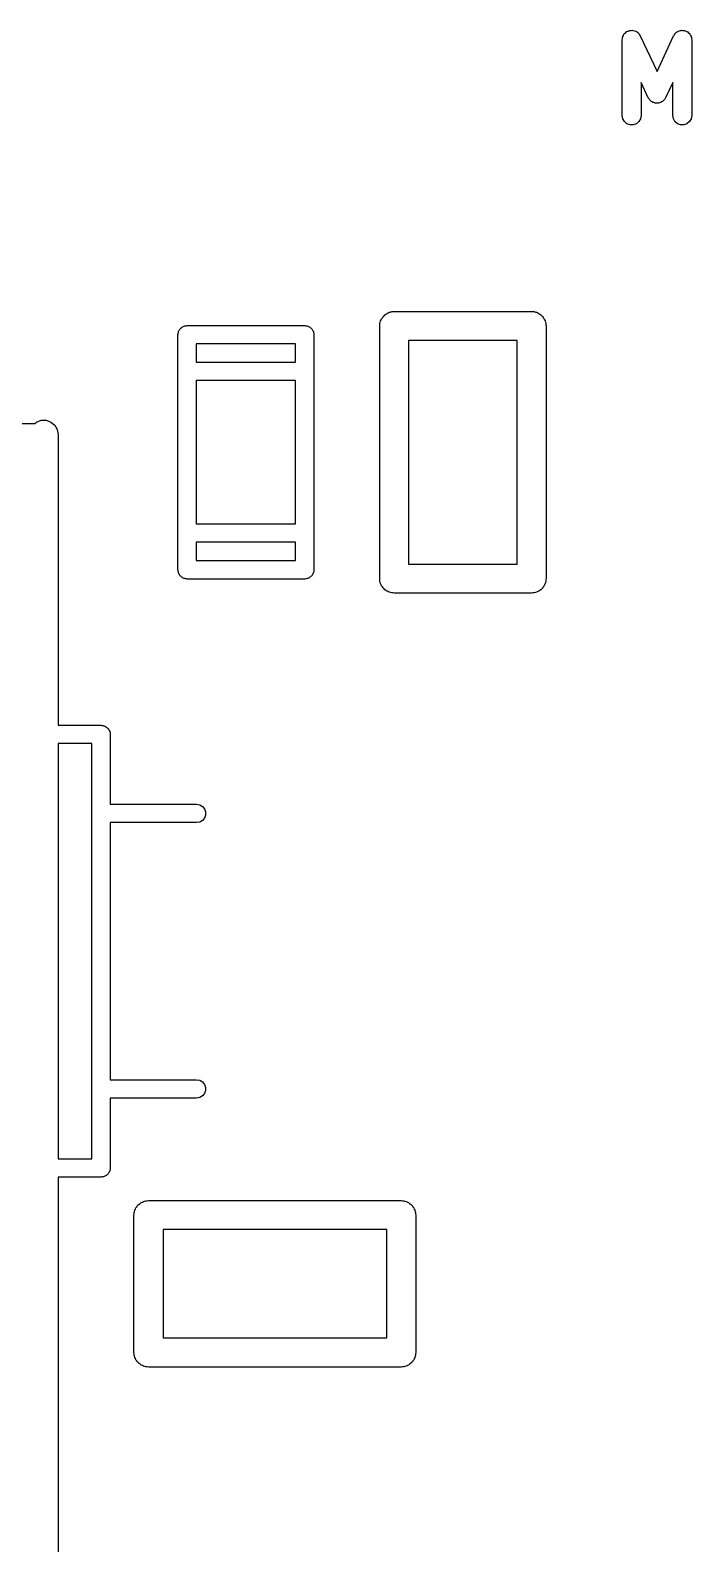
# Model space of a CAD drawing. Extents: x 10 to 287, y -200 to -10.
# Drawn here: x 121.01 to 125.58, y -91.65 to -81.18 of the extents above; entities that cross this region are included whole.
import ezdxf

# ---------------------------------------------------------------- set-up
doc = ezdxf.new("R2010")
doc.units = 0
doc.header["$MEASUREMENT"] = 0
doc.layers.add('BLACK', color=7, linetype='CONTINUOUS')

msp = doc.modelspace()

# ---------------------------------------------------------------- linework, layer by layer
at = {"layer": 'Black'}
for p, q in [((125.11, -81.2172), (125.113, -81.2095)), ((125.113, -81.2095), (125.115, -81.2074)), ((125.115, -81.2074), (125.117, -81.2049)), ((125.117, -81.2049), (125.123, -81.1994)), ((125.123, -81.1994), (125.129, -81.1934)), ((125.129, -81.1934), (125.132, -81.1922)), ((125.132, -81.1922), (125.134, -81.1903)), ((125.134, -81.1903), (125.142, -81.1874)), ((125.142, -81.1874), (125.15, -81.1838)), ((125.15, -81.1838), (125.153, -81.1835)), ((125.153, -81.1835), (125.156, -81.1825)), ((125.156, -81.1825), (125.164, -81.1825)), ((125.164, -81.1825), (125.173, -81.1818)), ((125.173, -81.1818), (125.175, -81.1825)), ((125.175, -81.1825), (125.178, -81.1825)), ((125.178, -81.1825), (125.186, -81.1855)), ((125.186, -81.1855), (125.195, -81.1877)), ((125.195, -81.1877), (125.197, -81.1893)), ((125.197, -81.1893), (125.2, -81.1903)), ((125.2, -81.1903), (125.206, -81.1958)), ((125.206, -81.1958), (125.213, -81.2007)), ((125.213, -81.2007), (125.215, -81.2031)), ((125.215, -81.2031), (125.217, -81.2049)), ((125.217, -81.2049), (125.221, -81.2124)), ((125.462, -81.2124), (125.466, -81.2049)), ((125.466, -81.2049), (125.468, -81.2031)), ((125.468, -81.2031), (125.47, -81.2007)), ((125.47, -81.2007), (125.477, -81.1958)), ((125.477, -81.1958), (125.484, -81.1903)), ((125.484, -81.1903), (125.486, -81.1893)), ((125.486, -81.1893), (125.489, -81.1877)), ((125.489, -81.1877), (125.497, -81.1855)), ((125.497, -81.1855), (125.505, -81.1825)), ((125.505, -81.1825), (125.508, -81.1825)), ((125.508, -81.1825), (125.511, -81.1818)), ((125.511, -81.1818), (125.519, -81.1825)), ((125.519, -81.1825), (125.528, -81.1825)), ((125.528, -81.1825), (125.53, -81.1835)), ((125.53, -81.1835), (125.533, -81.1838)), ((125.533, -81.1838), (125.541, -81.1874)), ((125.541, -81.1874), (125.549, -81.1903)), ((125.549, -81.1903), (125.551, -81.1922)), ((125.551, -81.1922), (125.554, -81.1934)), ((125.554, -81.1934), (125.56, -81.1994)), ((125.56, -81.1994), (125.566, -81.2049)), ((125.566, -81.2049), (125.568, -81.2075)), ((125.568, -81.2075), (125.57, -81.2095)), ((125.57, -81.2095), (125.574, -81.2172)), ((125.101, -81.247), (125.103, -81.2386)), ((125.101, -81.771), (125.101, -81.247)), ((125.103, -81.2386), (125.104, -81.2301)), ((125.104, -81.2301), (125.105, -81.2275)), ((125.105, -81.2246), (125.11, -81.2172)), ((125.105, -81.2275), (125.105, -81.2246)), ((125.221, -81.2124), (125.226, -81.2193)), ((125.226, -81.2193), (125.342, -81.4664)), ((125.342, -81.4664), (125.457, -81.2193)), ((125.457, -81.2193), (125.462, -81.2124)), ((125.574, -81.2172), (125.578, -81.2246)), ((125.578, -81.2246), (125.578, -81.2275)), ((125.578, -81.2275), (125.58, -81.2301)), ((125.58, -81.2301), (125.58, -81.2386)), ((125.58, -81.2386), (125.582, -81.247)), ((125.582, -81.247), (125.582, -81.771)), ((125.282, -81.649), (125.232, -81.5423)), ((125.232, -81.5423), (125.232, -81.771)), ((125.451, -81.5423), (125.401, -81.649)), ((125.451, -81.771), (125.451, -81.5423)), ((125.286, -81.6537), (125.282, -81.649)), ((125.288, -81.6589), (125.286, -81.6537)), ((125.292, -81.663), (125.288, -81.6589)), ((125.295, -81.6677), (125.292, -81.663)), ((125.3, -81.6709), (125.295, -81.6677)), ((125.304, -81.675), (125.3, -81.6709)), ((125.309, -81.6774), (125.304, -81.675)), ((125.314, -81.6807), (125.309, -81.6774)), ((125.319, -81.6822), (125.314, -81.6807)), ((125.325, -81.6846), (125.319, -81.6822)), ((125.33, -81.6851), (125.325, -81.6846)), ((125.336, -81.6866), (125.33, -81.6851)), ((125.342, -81.6861), (125.336, -81.6866)), ((125.347, -81.6866), (125.342, -81.6861)), ((125.353, -81.6851), (125.347, -81.6866)), ((125.359, -81.6846), (125.353, -81.6851)), ((125.364, -81.6822), (125.359, -81.6846)), ((125.369, -81.6807), (125.364, -81.6822)), ((125.374, -81.6774), (125.369, -81.6807)), ((125.379, -81.675), (125.374, -81.6774)), ((125.383, -81.6709), (125.379, -81.675)), ((125.388, -81.6677), (125.383, -81.6709)), ((125.391, -81.663), (125.388, -81.6677)), ((125.395, -81.6589), (125.391, -81.663)), ((125.398, -81.6537), (125.395, -81.6589)), ((125.401, -81.649), (125.398, -81.6537)), ((125.105, -81.7934), (125.101, -81.771)), ((125.117, -81.8132), (125.105, -81.7934)), ((125.134, -81.8278), (125.117, -81.8132)), ((125.156, -81.8356), (125.134, -81.8278)), ((125.178, -81.8356), (125.156, -81.8356)), ((125.2, -81.8278), (125.178, -81.8356)), ((125.217, -81.8132), (125.2, -81.8278)), ((125.229, -81.7934), (125.217, -81.8132)), ((125.232, -81.771), (125.229, -81.7934)), ((125.455, -81.7934), (125.451, -81.771)), ((125.466, -81.8132), (125.455, -81.7934)), ((125.484, -81.8278), (125.466, -81.8132)), ((125.505, -81.8356), (125.484, -81.8278)), ((125.528, -81.8356), (125.505, -81.8356)), ((125.549, -81.8278), (125.528, -81.8356)), ((125.566, -81.8132), (125.549, -81.8278)), ((125.578, -81.7934), (125.566, -81.8132)), ((125.582, -81.771), (125.578, -81.7934)), ((123.426, -83.2088), (123.429, -83.2006)), ((123.429, -83.2006), (123.431, -83.1919)), ((123.431, -83.1919), (123.435, -83.1843)), ((123.435, -83.1843), (123.438, -83.1761)), ((123.438, -83.1761), (123.444, -83.1694)), ((123.444, -83.1694), (123.448, -83.1617)), ((123.448, -83.1617), (123.455, -83.1561)), ((123.455, -83.1561), (123.461, -83.1494)), ((123.461, -83.1494), (123.468, -83.145)), ((123.468, -83.145), (123.475, -83.1394)), ((123.475, -83.1394), (123.483, -83.1363)), ((123.483, -83.1363), (123.491, -83.132)), ((123.491, -83.132), (123.499, -83.1304)), ((123.499, -83.1304), (123.508, -83.1274)), ((123.508, -83.1274), (123.516, -83.1274)), ((123.516, -83.1274), (123.525, -83.1259)), ((123.525, -83.1259), (124.475, -83.1259)), ((124.475, -83.1259), (124.484, -83.1274)), ((124.484, -83.1274), (124.492, -83.1274)), ((124.492, -83.1274), (124.501, -83.1304)), ((124.501, -83.1304), (124.509, -83.132)), ((124.509, -83.132), (124.517, -83.1363)), ((124.517, -83.1363), (124.525, -83.1394)), ((124.525, -83.1394), (124.532, -83.145)), ((124.532, -83.145), (124.539, -83.1494)), ((124.539, -83.1494), (124.545, -83.1561)), ((124.545, -83.1561), (124.552, -83.1617)), ((124.552, -83.1617), (124.556, -83.1694)), ((124.556, -83.1694), (124.562, -83.1761)), ((124.562, -83.1761), (124.565, -83.1843)), ((124.565, -83.1843), (124.569, -83.1919)), ((124.569, -83.1919), (124.571, -83.2006)), ((124.571, -83.2006), (124.574, -83.2088)), ((122.03, -83.2872), (122.031, -83.2817)), ((122.03, -84.9128), (122.03, -83.2872)), ((122.031, -83.2762), (122.033, -83.271)), ((122.031, -83.2817), (122.031, -83.2762)), ((122.033, -83.271), (122.034, -83.2655)), ((122.034, -83.2655), (122.037, -83.2607)), ((122.037, -83.2607), (122.039, -83.2554)), ((122.039, -83.2554), (122.042, -83.2512)), ((122.042, -83.2512), (122.045, -83.2464)), ((122.045, -83.2464), (122.049, -83.2428)), ((122.049, -83.2428), (122.053, -83.2386)), ((122.053, -83.2386), (122.058, -83.2358)), ((122.058, -83.2358), (122.062, -83.2322)), ((122.062, -83.2322), (122.067, -83.2303)), ((122.067, -83.2303), (122.072, -83.2275)), ((122.072, -83.2275), (122.077, -83.2266)), ((122.077, -83.2266), (122.083, -83.2247)), ((122.083, -83.2247), (122.088, -83.2247)), ((122.088, -83.2247), (122.094, -83.2237)), ((122.094, -83.2237), (122.906, -83.2237)), ((122.906, -83.2237), (122.912, -83.2247)), ((122.912, -83.2247), (122.917, -83.2247)), ((122.917, -83.2247), (122.923, -83.2266)), ((122.923, -83.2266), (122.928, -83.2275)), ((122.928, -83.2275), (122.933, -83.2303)), ((122.933, -83.2303), (122.938, -83.2322)), ((122.938, -83.2322), (122.942, -83.2358)), ((122.942, -83.2358), (122.947, -83.2386)), ((122.947, -83.2386), (122.951, -83.2428)), ((122.951, -83.2428), (122.955, -83.2464)), ((122.955, -83.2464), (122.958, -83.2512)), ((122.958, -83.2512), (122.961, -83.2554)), ((122.961, -83.2554), (122.963, -83.2607)), ((122.963, -83.2607), (122.966, -83.2655)), ((122.966, -83.2655), (122.967, -83.271)), ((122.967, -83.271), (122.969, -83.2762)), ((122.969, -83.2762), (122.969, -83.2817)), ((122.969, -83.2817), (122.97, -83.2872)), ((122.97, -83.2872), (122.97, -84.9128)), ((123.425, -83.2262), (123.426, -83.2176)), ((123.425, -84.9738), (123.425, -83.2262)), ((123.426, -83.2176), (123.426, -83.2088)), ((124.574, -83.2088), (124.574, -83.2176)), ((124.574, -83.2176), (124.575, -83.2262)), ((124.575, -83.2262), (124.575, -84.9738)), ((122.157, -83.3507), (122.157, -83.4777)), ((122.843, -83.3507), (122.157, -83.3507)), ((122.843, -83.4777), (122.843, -83.3507)), ((123.625, -83.3266), (123.625, -84.8734)), ((124.375, -83.3266), (123.625, -83.3266)), ((124.375, -84.8734), (124.375, -83.3266)), ((122.157, -83.4777), (122.843, -83.4777)), ((122.157, -83.6047), (122.157, -84.5953)), ((122.843, -83.6047), (122.157, -83.6047)), ((122.843, -84.5953), (122.843, -83.6047)), ((120.819, -83.9), (121.041, -83.9)), ((121.041, -83.9), (121.052, -83.8909)), ((121.052, -83.8909), (121.085, -83.879)), ((121.085, -83.879), (121.119, -83.879)), ((121.119, -83.879), (121.152, -83.8909)), ((121.152, -83.8909), (121.179, -83.9132)), ((121.179, -83.9132), (121.196, -83.9433)), ((121.196, -83.9433), (121.202, -83.9775)), ((121.202, -83.9775), (121.202, -85.9879)), ((122.157, -84.5953), (122.843, -84.5953)), ((122.157, -84.7223), (122.157, -84.8493)), ((122.843, -84.7223), (122.157, -84.7223)), ((122.843, -84.8493), (122.843, -84.7223)), ((122.157, -84.8493), (122.843, -84.8493)), ((123.625, -84.8734), (124.375, -84.8734)), ((122.031, -84.9183), (122.03, -84.9128)), ((122.031, -84.9238), (122.031, -84.9183)), ((122.033, -84.929), (122.031, -84.9238)), ((122.034, -84.9345), (122.033, -84.929)), ((122.037, -84.9393), (122.034, -84.9345)), ((122.039, -84.9445), (122.037, -84.9393)), ((122.042, -84.9488), (122.039, -84.9445)), ((122.045, -84.9536), (122.042, -84.9488)), ((122.049, -84.9572), (122.045, -84.9536)), ((122.053, -84.9614), (122.049, -84.9572)), ((122.058, -84.9642), (122.053, -84.9614)), ((122.062, -84.9678), (122.058, -84.9642)), ((122.067, -84.9697), (122.062, -84.9678)), ((122.072, -84.9725), (122.067, -84.9697)), ((122.077, -84.9734), (122.072, -84.9725)), ((122.083, -84.9753), (122.077, -84.9734)), ((122.088, -84.9753), (122.083, -84.9753)), ((122.094, -84.9763), (122.088, -84.9753)), ((122.906, -84.9763), (122.094, -84.9763)), ((122.912, -84.9753), (122.906, -84.9763)), ((122.917, -84.9753), (122.912, -84.9753)), ((122.923, -84.9734), (122.917, -84.9753)), ((122.928, -84.9725), (122.923, -84.9734)), ((122.933, -84.9697), (122.928, -84.9725)), ((122.938, -84.9678), (122.933, -84.9697)), ((122.942, -84.9642), (122.938, -84.9678)), ((122.947, -84.9614), (122.942, -84.9642)), ((122.951, -84.9572), (122.947, -84.9614)), ((122.955, -84.9536), (122.951, -84.9572)), ((122.958, -84.9488), (122.955, -84.9536)), ((122.961, -84.9445), (122.958, -84.9488)), ((122.963, -84.9393), (122.961, -84.9445)), ((122.966, -84.9345), (122.963, -84.9393)), ((122.967, -84.929), (122.966, -84.9345)), ((122.969, -84.9238), (122.967, -84.929)), ((122.97, -84.9128), (122.969, -84.9183)), ((122.969, -84.9183), (122.969, -84.9238)), ((123.426, -84.9824), (123.425, -84.9738)), ((124.575, -84.9738), (124.574, -84.9824)), ((123.426, -84.9912), (123.426, -84.9824)), ((123.429, -84.9994), (123.426, -84.9912)), ((123.431, -85.0081), (123.429, -84.9994)), ((123.435, -85.0157), (123.431, -85.0081)), ((123.438, -85.0239), (123.435, -85.0157)), ((123.444, -85.0306), (123.438, -85.0239)), ((123.448, -85.0383), (123.444, -85.0306)), ((123.455, -85.0439), (123.448, -85.0383)), ((123.461, -85.0506), (123.455, -85.0439)), ((123.468, -85.055), (123.461, -85.0506)), ((123.475, -85.0606), (123.468, -85.055)), ((123.483, -85.0636), (123.475, -85.0606)), ((123.491, -85.068), (123.483, -85.0636)), ((123.499, -85.0696), (123.491, -85.068)), ((123.508, -85.0726), (123.499, -85.0696)), ((123.516, -85.0726), (123.508, -85.0726)), ((123.525, -85.0741), (123.516, -85.0726)), ((124.475, -85.0741), (123.525, -85.0741)), ((124.484, -85.0726), (124.475, -85.0741)), ((124.492, -85.0726), (124.484, -85.0726)), ((124.501, -85.0696), (124.492, -85.0726)), ((124.509, -85.068), (124.501, -85.0696)), ((124.517, -85.0636), (124.509, -85.068)), ((124.525, -85.0606), (124.517, -85.0636)), ((124.532, -85.055), (124.525, -85.0606)), ((124.539, -85.0506), (124.532, -85.055)), ((124.545, -85.0439), (124.539, -85.0506)), ((124.552, -85.0383), (124.545, -85.0439)), ((124.556, -85.0306), (124.552, -85.0383)), ((124.562, -85.0239), (124.556, -85.0306)), ((124.565, -85.0157), (124.562, -85.0239)), ((124.569, -85.0081), (124.565, -85.0157)), ((124.571, -84.9994), (124.569, -85.0081)), ((124.574, -84.9912), (124.571, -84.9994)), ((124.574, -84.9824), (124.574, -84.9912)), ((121.202, -85.9879), (121.498, -85.9879)), ((121.498, -85.9879), (121.504, -85.9889)), ((121.504, -85.9889), (121.51, -85.9889)), ((121.51, -85.9889), (121.515, -85.9908)), ((121.515, -85.9908), (121.52, -85.9917)), ((121.52, -85.9917), (121.525, -85.9945)), ((121.525, -85.9945), (121.53, -85.9964)), ((121.53, -85.9964), (121.535, -86)), ((121.535, -86), (121.539, -86.0028)), ((121.539, -86.0028), (121.543, -86.007)), ((121.543, -86.007), (121.547, -86.0106)), ((121.547, -86.0106), (121.55, -86.0154)), ((121.55, -86.0154), (121.553, -86.0196)), ((121.553, -86.0196), (121.555, -86.0249)), ((121.555, -86.0249), (121.558, -86.0297)), ((121.202, -86.1149), (121.202, -88.9851)), ((121.435, -86.1149), (121.202, -86.1149)), ((121.435, -88.9851), (121.435, -86.1149)), ((121.558, -86.0297), (121.559, -86.0352)), ((121.559, -86.0352), (121.561, -86.0404)), ((121.561, -86.0404), (121.561, -86.0459)), ((121.561, -86.0459), (121.562, -86.0514)), ((121.562, -86.0514), (121.562, -86.534)), ((121.562, -86.534), (122.159, -86.534)), ((122.159, -86.534), (122.181, -86.5378)), ((122.181, -86.5378), (122.2, -86.5489)), ((122.2, -86.5489), (122.214, -86.5657)), ((122.2, -86.6461), (122.181, -86.6572)), ((122.214, -86.6292), (122.2, -86.6461)), ((122.214, -86.5657), (122.221, -86.5865)), ((122.221, -86.6085), (122.214, -86.6292)), ((122.221, -86.5865), (122.221, -86.6085)), ((122.159, -86.661), (121.562, -86.661)), ((121.562, -86.661), (121.562, -88.439)), ((122.181, -86.6572), (122.159, -86.661)), ((121.562, -88.439), (122.159, -88.439)), ((122.159, -88.439), (122.181, -88.4428)), ((122.181, -88.4428), (122.2, -88.4539)), ((122.2, -88.4539), (122.214, -88.4707)), ((122.214, -88.5343), (122.2, -88.5511)), ((122.214, -88.4707), (122.221, -88.4915)), ((122.221, -88.5135), (122.214, -88.5343)), ((122.221, -88.4915), (122.221, -88.5135)), ((122.159, -88.566), (121.562, -88.566)), ((121.562, -88.566), (121.562, -89.0486)), ((122.181, -88.5622), (122.159, -88.566)), ((122.2, -88.5511), (122.181, -88.5622)), ((121.202, -88.9851), (121.435, -88.9851)), ((121.561, -89.0596), (121.559, -89.0648)), ((121.562, -89.0486), (121.561, -89.0541)), ((121.561, -89.0541), (121.561, -89.0596)), ((121.498, -89.1121), (121.202, -89.1121)), ((121.202, -89.1121), (121.202, -97.9595)), ((121.504, -89.1111), (121.498, -89.1121)), ((121.51, -89.1111), (121.504, -89.1111)), ((121.515, -89.1092), (121.51, -89.1111)), ((121.52, -89.1083), (121.515, -89.1092)), ((121.525, -89.1055), (121.52, -89.1083)), ((121.53, -89.1036), (121.525, -89.1055)), ((121.535, -89.1), (121.53, -89.1036)), ((121.539, -89.0972), (121.535, -89.1)), ((121.543, -89.093), (121.539, -89.0972)), ((121.547, -89.0894), (121.543, -89.093)), ((121.55, -89.0846), (121.547, -89.0894)), ((121.553, -89.0803), (121.55, -89.0846)), ((121.555, -89.0751), (121.553, -89.0803)), ((121.558, -89.0703), (121.555, -89.0751)), ((121.559, -89.0648), (121.558, -89.0703)), ((121.726, -89.375), (121.727, -89.3664)), ((121.726, -90.325), (121.726, -89.375)), ((121.727, -89.3576), (121.73, -89.3493)), ((121.727, -89.3664), (121.727, -89.3576)), ((121.73, -89.3493), (121.732, -89.3407)), ((121.732, -89.3407), (121.736, -89.3331)), ((121.736, -89.3331), (121.739, -89.3249)), ((121.739, -89.3249), (121.745, -89.3181)), ((121.745, -89.3181), (121.749, -89.3105)), ((121.749, -89.3105), (121.756, -89.3049)), ((121.756, -89.3049), (121.762, -89.2982)), ((121.762, -89.2982), (121.769, -89.2938)), ((121.769, -89.2938), (121.776, -89.2881)), ((121.776, -89.2881), (121.784, -89.2851)), ((121.784, -89.2851), (121.792, -89.2807)), ((121.792, -89.2807), (121.801, -89.2792)), ((121.801, -89.2792), (121.809, -89.2762)), ((121.809, -89.2762), (121.818, -89.2762)), ((121.818, -89.2762), (121.826, -89.2747)), ((121.826, -89.2747), (123.574, -89.2747)), ((123.574, -89.2747), (123.582, -89.2762)), ((123.582, -89.2762), (123.591, -89.2762)), ((123.591, -89.2762), (123.599, -89.2792)), ((123.599, -89.2792), (123.608, -89.2807)), ((123.608, -89.2807), (123.616, -89.2851)), ((123.616, -89.2851), (123.624, -89.2881)), ((123.624, -89.2881), (123.631, -89.2938)), ((123.631, -89.2938), (123.638, -89.2982)), ((123.638, -89.2982), (123.644, -89.3049)), ((123.644, -89.3049), (123.651, -89.3105)), ((123.651, -89.3105), (123.655, -89.3181)), ((123.655, -89.3181), (123.661, -89.3249)), ((123.661, -89.3249), (123.664, -89.3331)), ((123.664, -89.3331), (123.668, -89.3407)), ((123.668, -89.3407), (123.67, -89.3493)), ((123.67, -89.3493), (123.673, -89.3576)), ((123.673, -89.3576), (123.673, -89.3664)), ((123.673, -89.3664), (123.674, -89.375)), ((123.674, -89.375), (123.674, -90.325)), ((121.927, -89.4753), (121.927, -90.2246)), ((123.473, -89.4753), (121.927, -89.4753)), ((123.473, -90.2246), (123.473, -89.4753)), ((121.927, -90.2246), (123.473, -90.2246)), ((121.727, -90.3336), (121.726, -90.325)), ((121.727, -90.3424), (121.727, -90.3336)), ((121.73, -90.3507), (121.727, -90.3424)), ((121.732, -90.3593), (121.73, -90.3507)), ((121.736, -90.3669), (121.732, -90.3593)), ((121.739, -90.3751), (121.736, -90.3669)), ((121.745, -90.3819), (121.739, -90.3751)), ((121.749, -90.3895), (121.745, -90.3819)), ((121.756, -90.3951), (121.749, -90.3895)), ((121.762, -90.4018), (121.756, -90.3951)), ((121.769, -90.4062), (121.762, -90.4018)), ((121.776, -90.4119), (121.769, -90.4062)), ((121.784, -90.4149), (121.776, -90.4119)), ((121.792, -90.4193), (121.784, -90.4149)), ((121.801, -90.4208), (121.792, -90.4193)), ((121.809, -90.4238), (121.801, -90.4208)), ((123.599, -90.4208), (123.591, -90.4238)), ((123.608, -90.4193), (123.599, -90.4208)), ((123.616, -90.4149), (123.608, -90.4193)), ((123.624, -90.4119), (123.616, -90.4149)), ((123.631, -90.4062), (123.624, -90.4119)), ((123.638, -90.4018), (123.631, -90.4062)), ((123.644, -90.3951), (123.638, -90.4018)), ((123.651, -90.3895), (123.644, -90.3951)), ((123.655, -90.3819), (123.651, -90.3895)), ((123.661, -90.3751), (123.655, -90.3819)), ((123.664, -90.3669), (123.661, -90.3751)), ((123.668, -90.3593), (123.664, -90.3669)), ((123.67, -90.3507), (123.668, -90.3593)), ((123.673, -90.3424), (123.67, -90.3507)), ((123.674, -90.325), (123.673, -90.3336)), ((123.673, -90.3336), (123.673, -90.3424)), ((121.818, -90.4238), (121.809, -90.4238)), ((121.826, -90.4253), (121.818, -90.4238)), ((123.574, -90.4253), (121.826, -90.4253)), ((123.582, -90.4238), (123.574, -90.4253)), ((123.591, -90.4238), (123.582, -90.4238))]:
    msp.add_line(p, q, dxfattribs=at)

doc.saveas('drawing.dxf')
